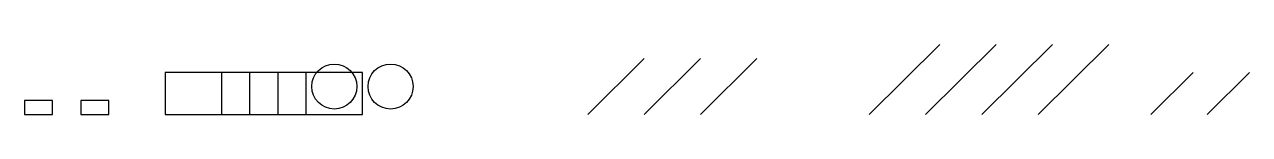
# Model space of a CAD drawing. Header units: metres. Extents: x 0 to 435, y 0 to 25.
import ezdxf

# ---------------------------------------------------------------- set-up
doc = ezdxf.new("R2010")
doc.units = ezdxf.units.M

# ---------------------------------------------------------------- blocks, each defined once
blk = doc.blocks.new('REGULAR_BLOCK')
blk.add_lwpolyline([(0, 0), (10, 0), (10, 5), (0, 5), (0, 0)])
blk = doc.blocks.new('*U1')
blk.add_lwpolyline([(0, 0), (30, 0), (30, 15), (0, 15), (0, 0)])
blk = doc.blocks.new('*U2')
blk.add_circle((10, 10), 8)
blk = doc.blocks.new('*U3')
blk.add_line((0, 0), (20, 20))
blk = doc.blocks.new('*U4')
blk.add_line((0, 0), (25, 25))
blk = doc.blocks.new('*U5')
blk.add_line((0, 0), (15, 15))

msp = doc.modelspace()

# ---------------------------------------------------------------- block references
at = {"layer": 'LAYER_A'}
for name, p in [('*U4', (300, 0)), ('*U4', (320, 0)), ('*U2', (100, 0)), ('*U3', (200, 0)), ('*U1', (50, 0)), ('*U1', (70, 0)), ('*U5', (400, 0)), ('REGULAR_BLOCK', (0, 0))]:
    msp.add_blockref(name, p, dxfattribs=at)
at = {"layer": 'LAYER_B'}
for name, p in [('*U4', (340, 0)), ('*U4', (360, 0)), ('*U2', (120, 0)), ('*U3', (220, 0)), ('*U3', (240, 0)), ('*U1', (90, 0)), ('*U5', (420, 0)), ('REGULAR_BLOCK', (20, 0))]:
    msp.add_blockref(name, p, dxfattribs=at)

doc.saveas('drawing.dxf')
